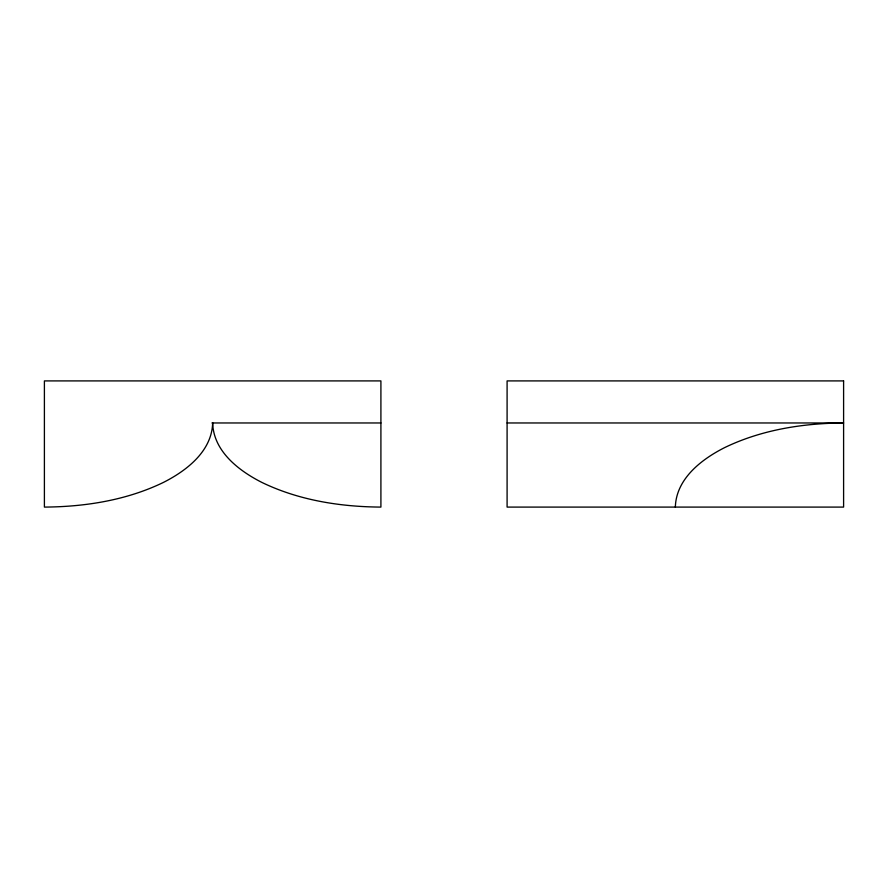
<?xml version="1.0" encoding="UTF-8"?>
<svg xmlns="http://www.w3.org/2000/svg" width="888" height="888" viewBox="0 0 888 888"><rect width="100%" height="100%" fill="white"/><g stroke="black" fill="none" stroke-linecap="round" stroke-linejoin="round"><path stroke-width="1.33" d="M675.346 507.092C676.145 478.776 701.465 459.329 724.63 447.608C761.515 429.77 802.907 423.254 843.6 422.966L507.092 422.966M211.977 422.966L380.908 422.966M212.654 422.966C211.855 451.293 186.536 470.729 163.37 482.45C126.485 500.299 85.093 506.804 44.4 507.092L44.4 380.908L380.908 380.908L380.908 507.092C340.215 506.804 298.823 500.299 261.938 482.45C238.761 470.729 213.453 451.293 212.654 422.966M843.6 380.908L507.092 380.908L507.092 507.092L843.6 507.092L843.6 380.908"/></g></svg>
